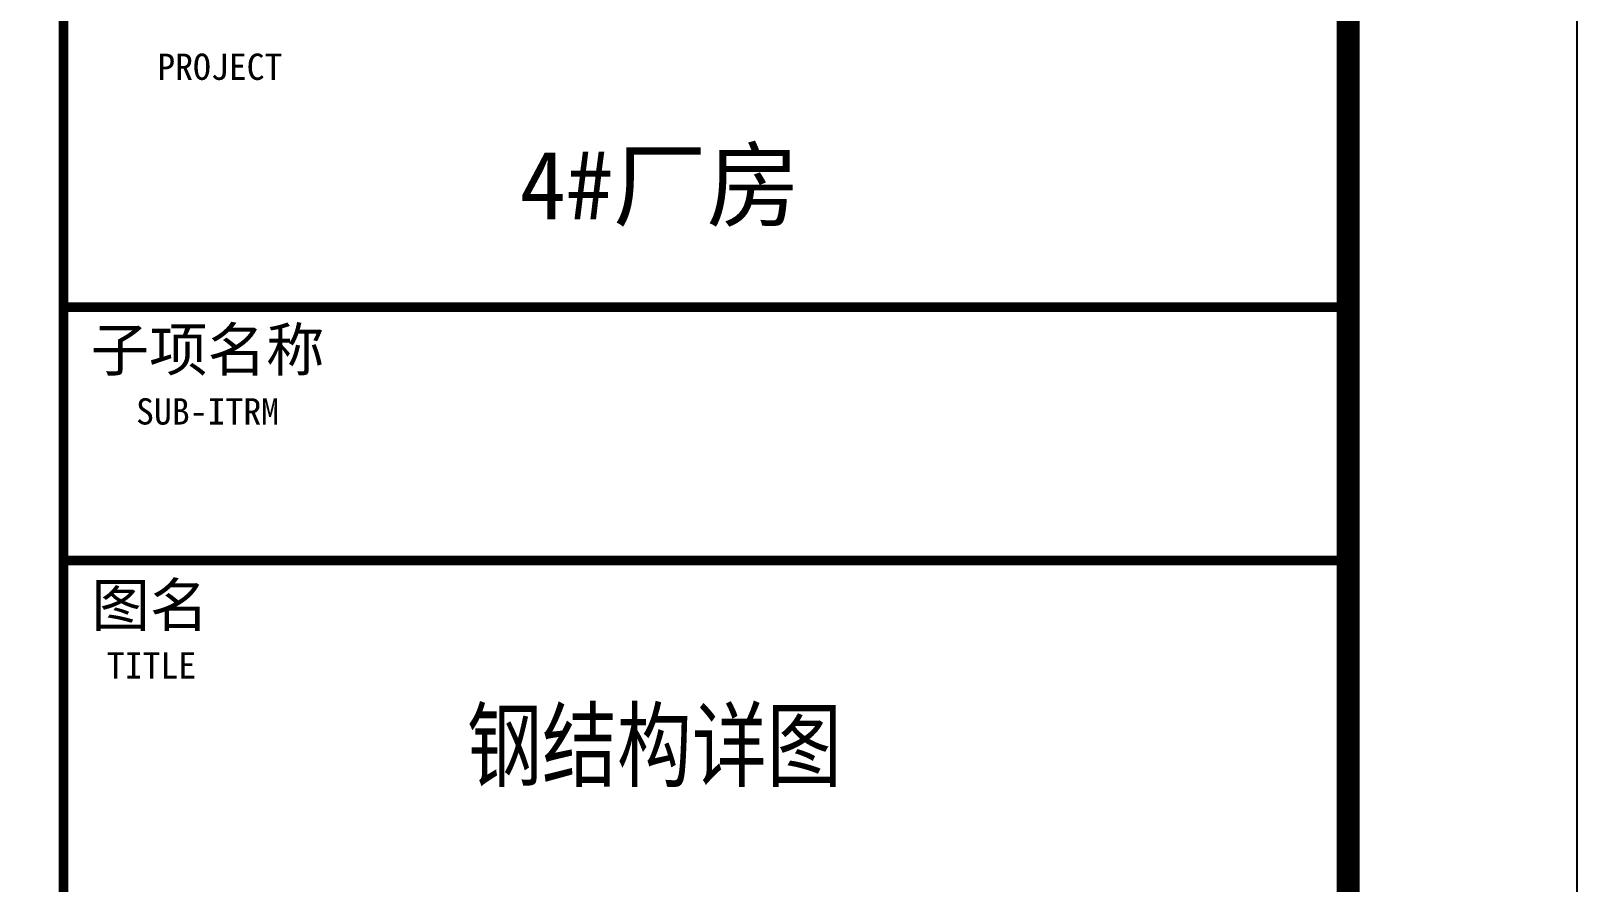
# Model space of a CAD drawing. Extents: x 32177600 to 32582346, y -189249 to 154687.
# Drawn here: x 32575594 to 32582346, y -13576 to -9862 of the extents above; entities that cross this region are included whole.
import ezdxf
from ezdxf.enums import TextEntityAlignment as Align

# ---------------------------------------------------------------- set-up
doc = ezdxf.new("R2010")
doc.units = 0
doc.header["$LTSCALE"] = 1000
doc.header["$MEASUREMENT"] = 0
doc.layers.get('0').update_dxf_attribs({"linetype": 'CONTINUOUS'})
for name, color, linetype in [('PUB_TAB', 7, 'CONTINUOUS'), ('PUB_TEXT', 7, 'CONTINUOUS'), ('PUB_TITLE', 4, 'CONTINUOUS')]:
    doc.layers.add(name, color=color, linetype=linetype)
doc.styles.add('-宋体', font='', dxfattribs={"width": 0.8})
doc.styles.add('STYLE-黑体', font='simhei.ttf')
doc.styles.add('TQ', font='')
doc.styles.get('-宋体').set_extended_font_data('SimSun')
doc.styles.get('TQ').set_extended_font_data('SimSun')

# ---------------------------------------------------------------- blocks, each defined once
blk = doc.blocks.new('tk')
at = {"layer": 'PUB_TITLE', "lineweight": 40, "const_width": 42.5}
for points in [[(31008732.1, -52688.2), (31008732.1, -92688.2)], [(31008732.1, -74331.2), (31014342.1, -74331.2)], [(31008732.1, -75436.2), (31014342.1, -75436.2)]]:
    blk.add_lwpolyline(points, dxfattribs=at)
at = {"layer": 'PUB_TEXT', "attachment_point": 1, "style": 'TQ'}
for s, insert, char_height, width in [('PROJECT', (31009142.1, -73224.3), 114.75, 2399.55), ('子项名称', (31008851.9, -74422.4), 187, 1111.8), ('SUB-ITRM', (31009049.5, -74728.3), 114.75, 2399.55), ('图名', (31008855, -75537.1), 187, 1111.8), ('TITLE', (31008921.7, -75836.6), 114.75, 2399.55)]:
    blk.add_mtext(s, dxfattribs=dict(at, insert=insert, char_height=char_height, width=width))

msp = doc.modelspace()

# ---------------------------------------------------------------- linework, layer by layer
at = {"layer": 'PUB_TITLE'}
msp.add_lwpolyline([(32508046.3, -30424.7), (32582346.3, -30424.7), (32582346.3, 11575.3), (32508046.3, 11575.3)], close=True, dxfattribs=at)
at = {"layer": 'PUB_TITLE', "const_width": 100}
msp.add_lwpolyline([(32510546.3, -29424.7), (32581346.3, -29424.7), (32581346.3, 10575.3), (32510546.3, 10575.3)], close=True, dxfattribs=at)

# ---------------------------------------------------------------- block references
msp.add_blockref('tk', (1567004.1, 63263.7))
msp.add_blockref('tk', (1567004.1, 63263.7))

# ---------------------------------------------------------------- texts
at = {"layer": 'PUB_TAB', "lineweight": -3}
for s, style, width, p in [('4#厂房', 'STYLE-黑体', 1.000119, (32578341, -10684.3)), ('钢结构详图 ', '-宋体', 0.8, (32578398.8, -13128.5))]:
    msp.add_text(s, height=300, dxfattribs=dict(at, style=style, width=width)).set_placement(p, align=Align.CENTER)

doc.saveas('drawing.dxf')
